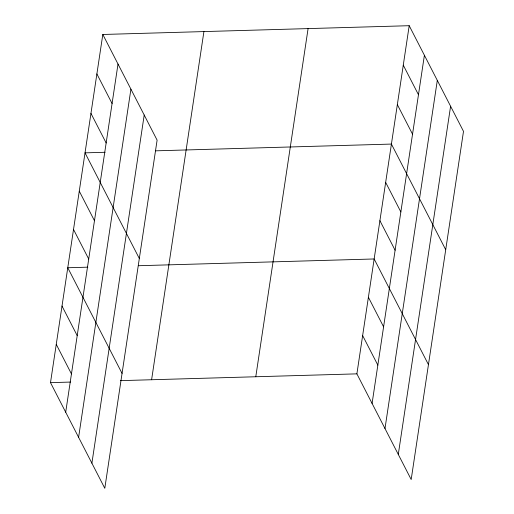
<?xml version="1.0" encoding="UTF-8"?>
<svg xmlns="http://www.w3.org/2000/svg" width="514" height="514" viewBox="0 0 514 514"><rect width="100%" height="100%" fill="white"/><g stroke="black" fill="none" stroke-linecap="round" stroke-linejoin="round"><path stroke-width="0.77" d="M102.813 34.477L157.111 140.142L104.798 488.3L50.5 382.641L102.813 34.477L409.202 25.7L463.499 131.359L411.187 479.523L356.889 373.858L409.202 25.7M65.696 412.215L118.008 64.051M78.603 437.324L130.916 89.16M91.897 463.191L144.209 115.033M151.604 379.743L203.917 31.585M255.779 376.756L308.092 28.598M372.085 403.432L424.397 55.274M384.992 428.541L437.305 80.383M398.286 454.415L450.598 106.25M105.087 152.279L85.022 152.857L139.326 258.516M155.639 150.833L391.411 144.074L445.715 249.733M87.823 267.171L67.764 267.749L122.062 373.408M138.375 265.725L374.153 258.966L428.451 364.625M50.5 382.641L70.559 382.063M120.315 380.643L356.889 373.858M403.272 65.156L418.473 94.73M397.341 104.618L412.543 134.193M385.661 182.374L400.856 211.948M379.904 220.673L395.105 250.241M368.397 297.265L383.598 326.84M362.64 335.565L377.841 365.139M96.883 73.939L112.078 103.513M90.952 113.395L106.154 142.969M79.272 191.15L94.467 220.724M73.515 229.45L88.716 259.024M62.008 306.042L77.203 335.616M56.251 344.341L71.452 373.916"/></g></svg>
